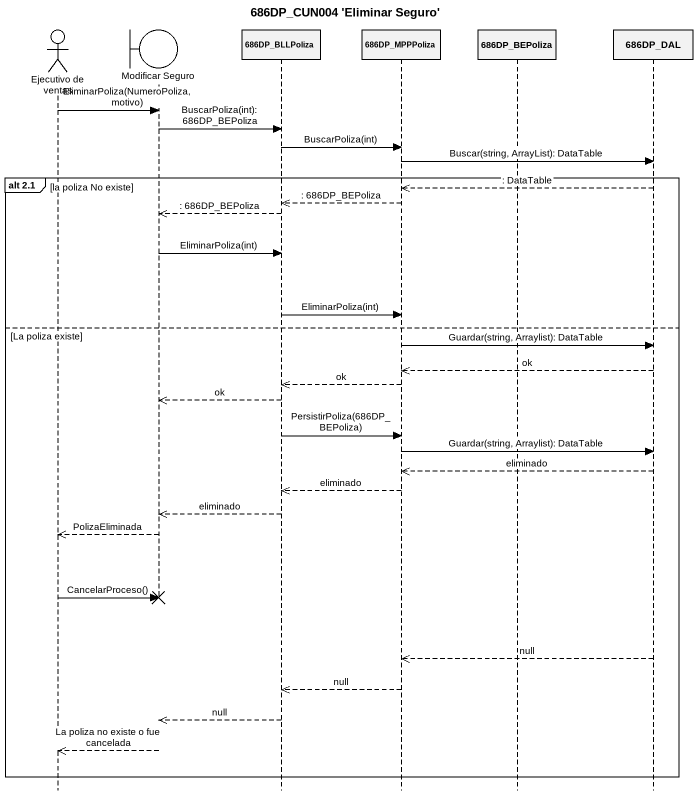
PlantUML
@startuml
title 686DP_CUN004 'Eliminar Seguro'
hide footbox
actor "Ejecutivo de ventas" as Ejecutivo_de_ventas
boundary "Modificar Seguro" as Modificar_Seguro
participant "686DP_BLLPoliza" as c686DP_BLLPoliza
participant "686DP_MPPPoliza" as c686DP_MPPPoliza
participant "686DP_BEPoliza" as c686DP_BEPoliza
participant "686DP_DAL" as c686DP_DAL

Ejecutivo_de_ventas -> Modificar_Seguro : EliminarPoliza(NumeroPoliza, motivo)
Modificar_Seguro -> c686DP_BLLPoliza : BuscarPoliza(int): 686DP_BEPoliza
c686DP_BLLPoliza -> c686DP_MPPPoliza : BuscarPoliza(int)
c686DP_MPPPoliza -> c686DP_DAL : Buscar(string, ArrayList): DataTable
group alt 2.1 [la poliza No existe]
  c686DP_DAL -->> c686DP_MPPPoliza : : DataTable
  c686DP_MPPPoliza -->> c686DP_BLLPoliza : : 686DP_BEPoliza
  c686DP_BLLPoliza -->> Modificar_Seguro : : 686DP_BEPoliza
  Modificar_Seguro -> c686DP_BLLPoliza : EliminarPoliza(int)
  c686DP_BLLPoliza -> c686DP_MPPPoliza : EliminarPoliza(int)
else La poliza existe
  c686DP_MPPPoliza -> c686DP_DAL : Guardar(string, Arraylist): DataTable
  c686DP_DAL -->> c686DP_MPPPoliza : ok
  c686DP_MPPPoliza -->> c686DP_BLLPoliza : ok
  c686DP_BLLPoliza -->> Modificar_Seguro : ok
  c686DP_BLLPoliza -> c686DP_MPPPoliza : PersistirPoliza(686DP_BEPoliza)
  c686DP_MPPPoliza -> c686DP_DAL : Guardar(string, Arraylist): DataTable
  c686DP_DAL -->> c686DP_MPPPoliza : eliminado
  c686DP_MPPPoliza -->> c686DP_BLLPoliza : eliminado
  c686DP_BLLPoliza -->> Modificar_Seguro : eliminado
  Modificar_Seguro -->> Ejecutivo_de_ventas : PolizaEliminada
  Ejecutivo_de_ventas -> Modificar_Seguro !! : CancelarProceso()
  c686DP_DAL -->> c686DP_MPPPoliza : null
  c686DP_MPPPoliza -->> c686DP_BLLPoliza : null
  c686DP_BLLPoliza -->> Modificar_Seguro : null
  Modificar_Seguro -->> Ejecutivo_de_ventas : La poliza no existe o fue cancelada
end
@enduml
